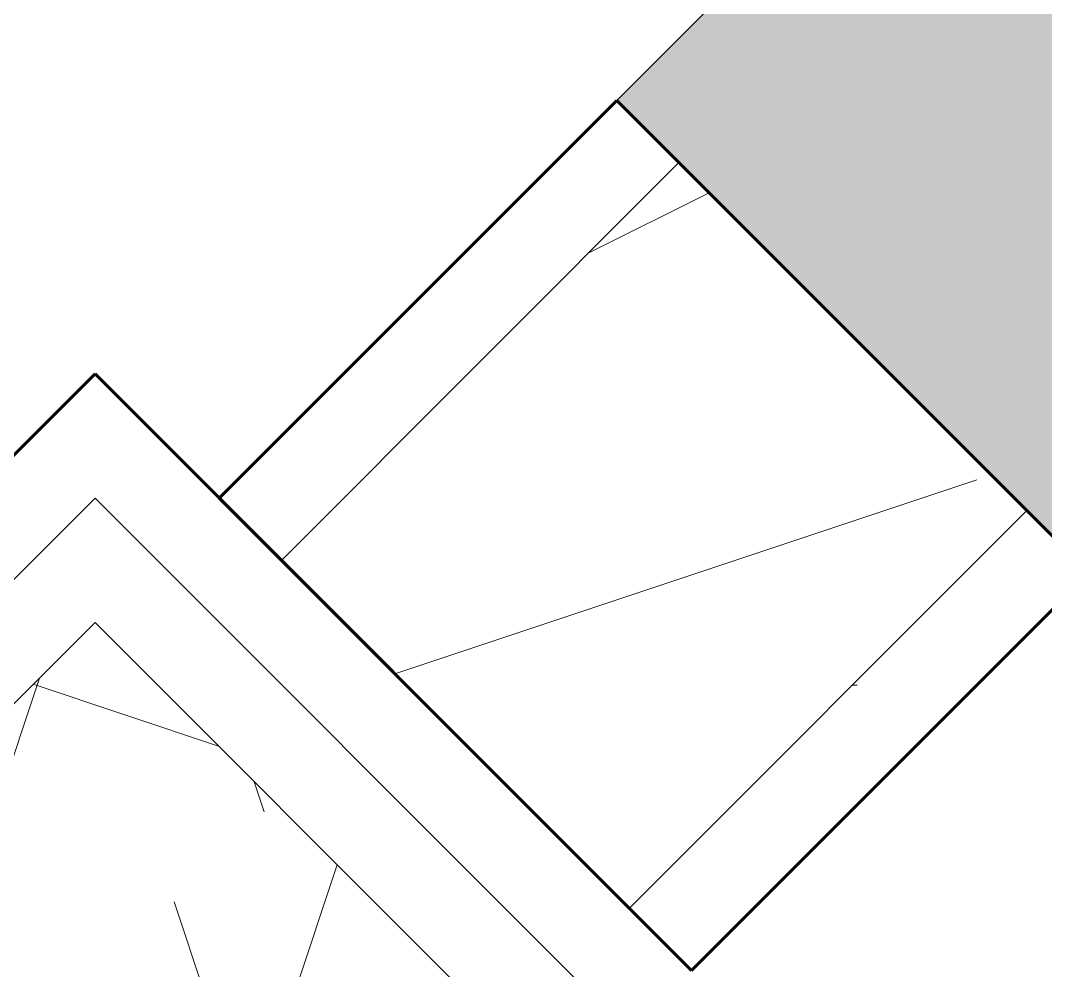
# Model space of a CAD drawing. Header units: inches. Extents: x -4061 to -1937, y 10959 to 12323.
# Drawn here: x -2493.41 to -2486.12, y 11738.14 to 11744.9 of the extents above; entities that cross this region are included whole.
import ezdxf

# ---------------------------------------------------------------- set-up
doc = ezdxf.new("R2010")
doc.units = ezdxf.units.IN
doc.header["$MEASUREMENT"] = 0
for name, color, linetype, lineweight in [('0-1', 7, 'Continuous', 5), ('A-WALL', 113, 'Continuous', 18), ('A-WALL-1', 8, 'Continuous', 5), ('A-WALL-2', 250, 'Continuous', 60), ('A-WALL-3', 10, 'Continuous', 18), ('A-WALL-PATT-1', 7, 'Continuous', 9), ('A-WALL-PATT-2', 55, 'Continuous', 9), ('A-WALL-PATT-6', 111, 'Continuous', 9), ('I-WALL-2', 2, 'Continuous', 60)]:
    doc.layers.add(name, color=color, linetype=linetype, lineweight=lineweight)
pattern_1 = [(0, (0, 0), (20.48, 5.12), [0.845, -14.515, 0.845, -14.515, -81.92]), (0, (0, 0), (20.48, 5.12), [-30.72, 0.845, -29.875, 0.845, -14.515, -35.84]), (0, (0, 0), (20.48, 5.12), [-76.8, 0.845, -9.395, 0.845, -24.755]), (120, (7.68, 2.56), (-14.67405, 15.1762003), [0.845, -14.515, 0.845, -14.515, -81.92]), (120, (7.68, 2.56), (-14.67405, 15.1762003), [-30.72, 0.845, -29.875, 0.845, -14.515, -35.84]), (120, (7.68, 2.56), (-14.67405, 15.1762003), [-76.8, 0.845, -9.395, 0.845, -24.755]), (240, (10.24, 12.8), (-5.80595, -20.2962003), [0.845, -14.515, 0.845, -14.515, -81.92]), (240, (10.24, 12.8), (-5.80595, -20.2962003), [-30.72, 0.845, -29.875, 0.845, -14.515, -35.84]), (240, (10.24, 12.8), (-5.80595, -20.2962003), [-76.8, 0.845, -9.395, 0.845, -24.755])]

# ---------------------------------------------------------------- blocks, each defined once
blk = doc.blocks.new('CTR - 1st Phase - Unit Layouts_rvt-1-ENLARGED RCP - 1ST FLOOR PLAN - EAST')
at = {"layer": 'A-WALL-1'}
blk.add_hatch(color=256, dxfattribs=at).paths.add_polyline_path([(-2485.8128, 11740.9722), (-2460.357, 11766.428), (-2463.7157, 11769.7868), (-2489.1716, 11744.3309), (-2486.2548, 11741.4141)], flags=0)
at = {"layer": 'A-WALL-PATT-1'}
h = blk.add_hatch(dxfattribs=at)
h.set_pattern_fill('FP_1', color=256, style=0, pattern_type=2)
h.set_pattern_definition(pattern_1)
h.paths.add_polyline_path([(-2491.5581, 11741.0605), (-2488.7296, 11743.889), (-2489.1716, 11744.3309), (-2491.9802, 11741.4826), (-2491.8237, 11741.3262)], flags=0)
h.paths.add_polyline_path([(-2463.2738, 11769.3448), (-2454.7458, 11777.8728), (-2455.6297, 11777.8728), (-2463.7157, 11769.7868)], flags=0)
h.paths.add_polyline_path([(-2451.5047, 11781.3728), (-2451.2458, 11781.3728), (-2450.2912, 11782.3274), (-2450.7331, 11782.7694), (-2452.1297, 11781.3728)], flags=0)
h.paths.add_polyline_path([(-2424.8353, 11807.7833), (-2423.1586, 11809.46), (-2423.6005, 11809.902), (-2425.2773, 11808.2252), (-2425.0123, 11807.9602)], flags=0)
h.paths.add_polyline_path([(-2420.6837, 11811.9349), (-2363.6487, 11868.9699), (-2363.6487, 11869.8538), (-2421.1256, 11812.3769)], flags=0)
h = blk.add_hatch(dxfattribs=at)
h.set_pattern_fill('FP_1', color=256, style=0, pattern_type=2)
h.set_pattern_definition(pattern_1)
h.paths.add_polyline_path([(-2488.6413, 11738.1437), (-2485.8128, 11740.9722), (-2486.2548, 11741.4141), (-2489.0832, 11738.5857)], flags=0)
h.paths.add_polyline_path([(-2460.357, 11766.428), (-2447.3744, 11779.4106), (-2447.8163, 11779.8525), (-2460.7989, 11766.8699)], flags=0)
h.paths.add_polyline_path([(-2421.9185, 11804.8664), (-2359.5237, 11867.2612), (-2359.5237, 11868.1451), (-2422.3605, 11805.3084)], flags=0)
at = {"layer": 'A-WALL-PATT-2'}
h = blk.add_hatch(dxfattribs=at)
h.set_pattern_fill('FP_2', color=256, style=0, pattern_type=2)
h.set_pattern_definition([(216.87, (4.265, 10.662), (31.9871619, 21.32545714), [5.331, -47.981]), (206.565, (10.662, 7.464), (-10.662476, -10.6620098), [11.921, -11.921]), (198.435, (10.662, 2.132), (-21.32449365, -10.6625869), [6.744, -26.974])])
h.paths.add_polyline_path([(-2489.0832, 11738.5857), (-2486.2548, 11741.4141), (-2488.7296, 11743.889), (-2491.5581, 11741.0605), (-2489.1716, 11738.6741)], flags=0)
h.paths.add_polyline_path([(-2460.7989, 11766.8699), (-2447.8163, 11779.8525), (-2450.2912, 11782.3274), (-2463.2738, 11769.3448), (-2461.2409, 11767.3119)], flags=0)
h.paths.add_polyline_path([(-2422.3605, 11805.3084), (-2360.1487, 11867.5201), (-2360.1487, 11872.4699), (-2424.8353, 11807.7833), (-2423.1586, 11806.1065)], flags=0)
at = {"layer": 'A-WALL-2'}
for p, q in [((-2492, 11741.5025), (-2489.1716, 11744.3309)), ((-2489.1716, 11744.3309), (-2485.8128, 11740.9722)), ((-2488.6413, 11738.1437), (-2492, 11741.5025)), ((-2485.8128, 11740.9722), (-2488.6413, 11738.1437))]:
    blk.add_line(p, q, dxfattribs=at)
at = {"layer": 'A-WALL-3'}
for p, q in [((-2463.7157, 11769.7868), (-2489.1716, 11744.3309)), ((-2491.5581, 11741.0605), (-2488.7296, 11743.889)), ((-2489.0832, 11738.5857), (-2486.2548, 11741.4141))]:
    blk.add_line(p, q, dxfattribs=at)

msp = doc.modelspace()

# ---------------------------------------------------------------- hatches: boundary and pattern name
at = {"layer": 'A-WALL-PATT-6'}
h = msp.add_hatch(dxfattribs=at)
h.set_pattern_fill('FP_1', color=256, style=0, pattern_type=2)
h.set_pattern_definition(pattern_1)
h.paths.add_polyline_path([(-2437.0047, 11685.9894), (-2436.4869, 11685.9894), (-2460.357, 11709.8595), (-2460.7989, 11709.4175), (-2437.3708, 11685.9894)], flags=0)
h.paths.add_polyline_path([(-2489.0832, 11737.7018), (-2488.6413, 11738.1437), (-2492.442, 11741.9444), (-2492.8839, 11741.5025), (-2489.3042, 11737.9228)], flags=0)
h = msp.add_hatch(dxfattribs=at)
h.set_pattern_fill('FP_1', color=256, style=0, pattern_type=2)
h.set_pattern_definition(pattern_1)
h.paths.add_polyline_path([(-2437.0047, 11685.3644), (-2436.7458, 11685.3644), (-2460.7989, 11709.4175), (-2461.2409, 11708.9756), (-2437.6297, 11685.3644), (-2437.3708, 11685.3644)], flags=0)
h.paths.add_polyline_path([(-2489.5251, 11737.2598), (-2489.0832, 11737.7018), (-2492.442, 11741.0605), (-2492.8839, 11740.6186), (-2489.5519, 11737.2867)], flags=0)
h = msp.add_hatch(dxfattribs=at)
h.set_pattern_fill('FP_17', color=256, style=0, pattern_type=2)
h.set_pattern_definition([(161.57, (0.32, 0.32), (-2.560496185, -0.000537386), [0, -18.214, 2.022, 0]), (18.43, (-0.32, 0.32), (-2.560496185, 0.000537386), [0, -18.214, 2.022, 0]), (108.43, (0.32, 0.32), (1.27922091, -6.400876726), [6.07, -14.166]), (71.57, (-0.32, 0.32), (1.27922091, 6.400876726), [6.07, -14.166])])
h.paths.add_polyline_path([(-2510.6633, 11717.8894), (-2490.409, 11738.1437), (-2492.8839, 11740.6186), (-2515.6131, 11717.8894), (-2512.1131, 11717.8894)], flags=0)

# ---------------------------------------------------------------- linework, layer by layer
at = {"layer": 'A-WALL'}
for p, q in [((-2492.8839, 11741.5025), (-2512.997, 11721.3894)), ((-2489.0832, 11737.7018), (-2492.8839, 11741.5025)), ((-2492.8839, 11740.6186), (-2512.1131, 11721.3894)), ((-2489.5251, 11737.2598), (-2492.8839, 11740.6186))]:
    msp.add_line(p, q, dxfattribs=at)
at = {"layer": 'I-WALL-2'}
for p, q in [((-2513.2559, 11722.0144), (-2492.8839, 11742.3864)), ((-2492.8839, 11742.3864), (-2488.6413, 11738.1437))]:
    msp.add_line(p, q, dxfattribs=at)

# ---------------------------------------------------------------- block references
at = {"layer": '0-1'}
msp.add_blockref('CTR - 1st Phase - Unit Layouts_rvt-1-ENLARGED RCP - 1ST FLOOR PLAN - EAST', (0, 0), dxfattribs=at)

doc.saveas('drawing.dxf')
